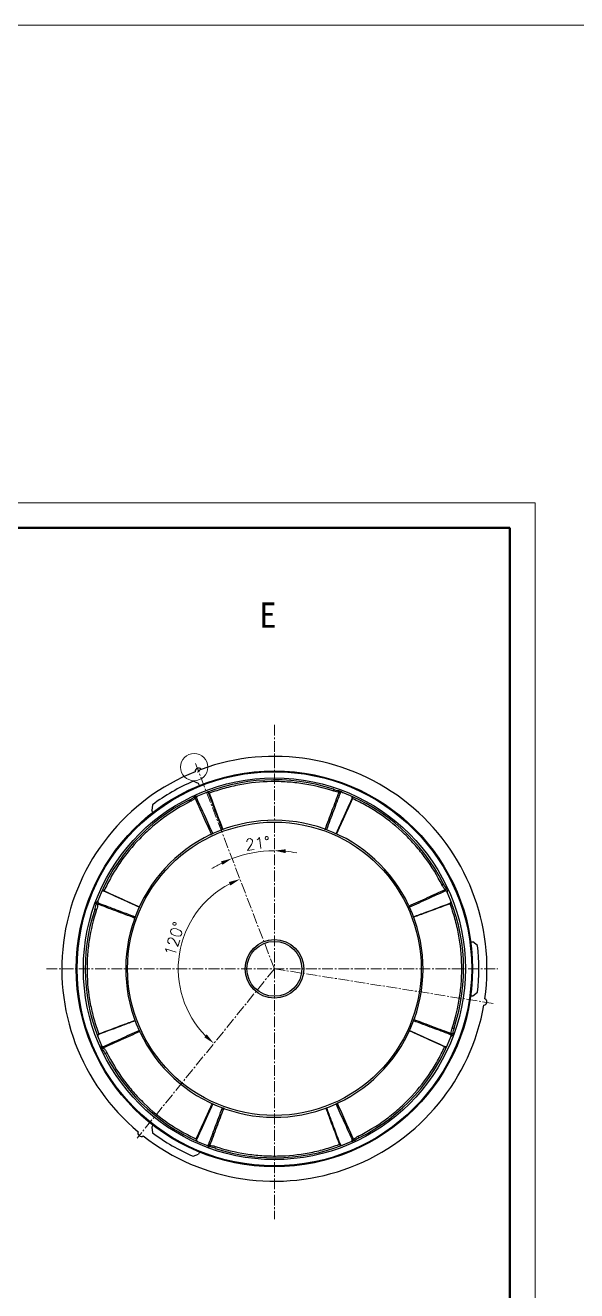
# Model space of a CAD drawing. Header units: millimetres. Extents: x 2517 to 77584, y 486 to 45347.
# Drawn here: x 3409.3 to 3470.5, y 656.3 to 796.9 of the extents above; entities that cross this region are included whole.
import ezdxf

# ---------------------------------------------------------------- set-up
doc = ezdxf.new("R2010")
doc.units = ezdxf.units.MM
doc.linetypes.add('DIVIDE', pattern=[31.75, 12.7, -6.35, 0, -6.35, 0, -6.35])
doc.linetypes.add('点画线', pattern=[18, 12, -2, 2, -2])
for name, color, linetype, lineweight in [('中心线层', 1, '点画线', 18), ('双点划线', 5, 'DIVIDE', 9), ('实线', 7, 'Continuous', 25), ('尺寸标注', 2, 'Continuous', 9), ('引导线', 6, 'Continuous', 9), ('粗实线', 9, 'Continuous', 50)]:
    doc.layers.add(name, color=color, linetype=linetype, lineweight=lineweight)
doc.styles.add('st', font='txt.shx')
doc.styles.get("Standard").update_dxf_attribs({"font": 'simfang.ttf'})
doc.dimstyles.new('st', dxfattribs={"dimscale": 0.5, "dimtxt": 2.5, "dimasz": 2.5, "dimexe": 1.25, "dimexo": 0, "dimtad": 1, "dimtoh": 1, "dimdsep": 46, "dimtxsty": 'st', "dimcen": 0, "dimclrd": 256, "dimclre": 256, "dimclrt": 3, "dimadec": 3, "dimazin": 2, "dimtfac": 1, "dimtmove": 0, "dimatfit": 1, "dimfxl": 1, "dimlwd": -1, "dimlwe": -1, "dimarcsym": 0})

# ---------------------------------------------------------------- blocks, each defined once
blk = doc.blocks.new('*D331')
at = {"layer": 'Defpoints', "color": 0, "ltscale": 0.1, "transparency": 16777216}
for p in [(3436.92, 719.14), (3428.16, 714.85), (3433.75, 704.77), (3436.92, 692.03), (3436.92, 664.22)]:
    blk.add_point(p, dxfattribs=at)
at = {"layer": '尺寸标注', "ltscale": 0.1, "transparency": 16777216}
for start, end in [(90, 111), (79.0815, 84.5407), (116.4593, 121.9185)]:
    blk.add_arc((3436.92, 692.03), 13.12, start, end, dxfattribs=at)
for points in [[(3438.16, 704.89), (3438.18, 705.31), (3436.92, 705.16)], [(3430.99, 703.97), (3431.16, 703.59), (3432.22, 704.29)]]:
    blk.add_solid(points, dxfattribs=at)
at = {"layer": '尺寸标注', "color": 3, "ltscale": 0.1, "transparency": 16777216, "insert": (3435.07, 705.97), "char_height": 1.25, "attachment_point": 5, "rotation": 7.546, "style": 'st'}
blk.add_mtext('21°', dxfattribs=at)
blk = doc.blocks.new('*D332')
at = {"layer": 'Defpoints', "color": 0, "ltscale": 0.1, "transparency": 16777216}
for p in [(3428.16, 714.85), (3436.92, 692.03), (3436.92, 692.03), (3426.44, 690), (3421.68, 673.22)]:
    blk.add_point(p, dxfattribs=at)
at = {"layer": '尺寸标注', "ltscale": 0.1, "transparency": 16777216}
blk.add_arc((3436.92, 692.03), 10.67, 117.7141, 224.2859, dxfattribs=at)
for points in [[(3431.87, 701.67), (3432.04, 701.29), (3433.1, 702)], [(3429.42, 684.74), (3429.14, 684.43), (3430.2, 683.74)]]:
    blk.add_solid(points, dxfattribs=at)
at = {"layer": '尺寸标注', "color": 3, "ltscale": 0.1, "transparency": 16777216, "insert": (3425.8, 695.36), "char_height": 1.25, "attachment_point": 5, "rotation": 73.352, "style": 'st'}
blk.add_mtext('120°', dxfattribs=at)

msp = doc.modelspace()

# ---------------------------------------------------------------- linework, layer by layer
at = {"color": 7, "linetype": 'Continuous', "lineweight": 25}
for p, q in [((3428.5017, 712.6169), (3427.9037, 712.8658)), ((3428.6221, 712.4084), (3428.5017, 712.6169)), ((3444.2053, 711.5157), (3444.2458, 711.581)), ((3423.3891, 710.2594), (3423.3056, 709.6169)), ((3423.426, 709.4084), (3423.3056, 709.6169)), ((3458.7158, 695.0338), (3458.9566, 695.0338)), ((3459.4712, 694.6403), (3458.9566, 695.0338)), ((3458.7158, 689.0338), (3458.9566, 689.0338)), ((3458.9566, 689.0338), (3459.4712, 689.4274)), ((3423.426, 674.6593), (3423.3056, 674.4507)), ((3423.3056, 674.4507), (3423.3891, 673.8083)), ((3427.9037, 671.2018), (3428.5017, 671.4507)), ((3428.6221, 671.6593), (3428.5017, 671.4507))]:
    msp.add_line(p, q, dxfattribs=at)
at = {"color": 7, "linetype": 'Continuous', "lineweight": 25, "flags": 128}
for points in [[(3429.6929, 711.5358), (3429.6778, 711.572), (3429.6602, 711.6058), (3429.6409, 711.6358), (3429.6207, 711.6609), (3429.6002, 711.6801), (3429.5803, 711.6926), (3429.5619, 711.6979), (3429.5455, 711.6959)], [(3443.5024, 711.765), (3443.5132, 711.8026), (3443.5206, 711.8397), (3443.5243, 711.875), (3443.5243, 711.907), (3443.5205, 711.9345), (3443.513, 711.9564), (3443.5022, 711.972), (3443.4884, 711.9806)], [(3427.6228, 710.6394), (3427.6038, 710.6736), (3427.5828, 710.7051), (3427.5605, 710.7327), (3427.5379, 710.7553), (3427.5157, 710.772), (3427.4949, 710.7823), (3427.4763, 710.7856), (3427.4604, 710.782)], [(3455.5269, 701.3324), (3455.5611, 701.3513), (3455.5926, 701.3724), (3455.6201, 701.3946), (3455.6427, 701.4173), (3455.6595, 701.4394), (3455.6697, 701.4602), (3455.6731, 701.4789), (3455.6694, 701.4947)], [(3417.1901, 698.6149), (3417.1525, 698.6257), (3417.1154, 698.6331), (3417.0802, 698.6369), (3417.0482, 698.6368), (3417.0207, 698.633), (3416.9987, 698.6255), (3416.9831, 698.6147), (3416.9745, 698.6009)], [(3456.6525, 685.4528), (3456.6901, 685.442), (3456.7272, 685.4346), (3456.7624, 685.4308), (3456.7944, 685.4309), (3456.8219, 685.4347), (3456.8439, 685.4422), (3456.8595, 685.453), (3456.8681, 685.4668)], [(3418.3157, 682.7353), (3418.2815, 682.7163), (3418.25, 682.6953), (3418.2225, 682.6731), (3418.1999, 682.6504), (3418.1831, 682.6283), (3418.1729, 682.6075), (3418.1695, 682.5888), (3418.1732, 682.573)], [(3446.2198, 673.4283), (3446.2388, 673.3941), (3446.2598, 673.3626), (3446.2821, 673.335), (3446.3047, 673.3124), (3446.3269, 673.2957), (3446.3477, 673.2854), (3446.3664, 673.2821), (3446.3822, 673.2857)], [(3430.3402, 672.3027), (3430.3295, 672.2651), (3430.322, 672.2279), (3430.3183, 672.1927), (3430.3183, 672.1607), (3430.3222, 672.1332), (3430.3296, 672.1112), (3430.3405, 672.0957), (3430.3542, 672.0871)]]:
    msp.add_lwpolyline(points, dxfattribs=at)
at = {"color": 7, "linetype": 'Continuous', "lineweight": 25}
for radius in [22, 21.9, 21.2, 16.3, 3.25, 3.05]:
    msp.add_circle((3436.9213, 692.0338), radius, dxfattribs=at)
for centre, radius, start, end in [((3436.9213, 692.0338), 23.6, 351.877594, 110.122406), ((3428.5068, 713.9543), 0.38, 38.969124, 183.030876), ((3436.9213, 692.0338), 23.6, 111.877594, 230.122406), ((3436.9213, 692.0338), 22.7, 113.406579, 126.593421), ((3436.9213, 692.0338), 21, 71.776882, 113.949176), ((3429.45, 711.4457), 0.2, 20.5, 111.050929), ((3443.6687, 711.6789), 0.4416, 357.935503, 20.031796), ((3444.3926, 711.4457), 0.2, 68.949071, 159.5), ((3444.3926, 711.4457), 0.2, 68.953832, 159.499877), ((3436.9213, 692.0338), 21, 26.776882, 68.949176), ((3436.9213, 692.0338), 21, 116.776882, 158.949176), ((3427.8012, 710.6961), 0.4416, 42.936558, 65.030763), ((3428.4781, 711.0431), 0.2, 113.949071, 204.5), ((3428.478, 711.0431), 0.2, 113.952642, 204.50108), ((3445.0385, 709.7296), 1.3298, 65.024338, 67.571015), ((3444.1732, 707.8312), 3.4171, 65.311396, 66.302282), ((3436.9213, 692.0338), 16.5, 70.424279, 114.508008), ((3436.9213, 692.0338), 16.5, 25.424279, 69.508008), ((3436.9213, 692.0338), 16.5, 115.424279, 159.508008), ((3421.124, 699.2857), 3.4171, 155.311396, 156.302282), ((3419.2256, 700.1511), 1.3298, 155.024338, 157.571015), ((3455.9306, 700.4771), 0.2, 23.949071, 114.5), ((3455.9306, 700.4771), 0.2, 23.952642, 114.50108), ((3455.5835, 701.1539), 0.4416, 312.936558, 335.030763), ((3436.9213, 692.0338), 21, 341.776882, 23.949176), ((3417.2762, 698.7812), 0.4416, 87.935503, 110.031796), ((3417.5095, 699.5052), 0.2, 158.949071, 249.5), ((3417.5094, 699.5051), 0.2, 158.953832, 249.499877), ((3436.9213, 692.0338), 16.5, 340.424279, 24.508008), ((3455.1706, 698.8056), 1.3333, 20.028598, 22.568577), ((3453.1645, 698.0555), 3.476, 20.320157, 21.294252), ((3436.9213, 692.0338), 21, 161.776882, 203.949176), ((3436.9213, 692.0338), 16.5, 160.424279, 204.508008), ((3436.9213, 692.0338), 22.7, 353.406579, 6.593421), ((3436.9213, 692.0338), 23.6, 231.877594, 350.122406), ((3460.1122, 688.3608), 0.38, 278.969124, 63.030876), ((3436.9213, 692.0338), 16.5, 295.424279, 339.508008), ((3420.6781, 686.0122), 3.476, 200.320157, 201.294252), ((3418.672, 685.2621), 1.3333, 200.028598, 202.568577), ((3436.9213, 692.0338), 16.5, 205.424279, 249.508008), ((3456.3331, 684.5625), 0.2, 338.949071, 69.5), ((3456.3332, 684.5625), 0.2, 338.953832, 69.499877), ((3456.5664, 685.2865), 0.4416, 267.935503, 290.031796), ((3417.912, 683.5906), 0.2, 203.949071, 294.5), ((3417.912, 683.5906), 0.2, 203.952642, 294.50108), ((3436.9213, 692.0338), 21, 296.776882, 338.949176), ((3454.617, 683.9166), 1.3298, 335.024338, 337.571015), ((3452.7187, 684.782), 3.4171, 335.311396, 336.302282), ((3418.2591, 682.9138), 0.4416, 132.936558, 155.030763), ((3436.9213, 692.0338), 21, 206.776882, 248.949176), ((3436.9213, 692.0338), 16.5, 250.424279, 294.508008), ((3422.1449, 673.7865), 0.38, 158.969124, 303.030876), ((3436.9213, 692.0338), 22.7, 233.406579, 246.593421), ((3429.6695, 676.2365), 3.4171, 245.311396, 246.302282), ((3428.8041, 674.3381), 1.3298, 245.024338, 247.571015), ((3429.45, 672.622), 0.2, 248.949071, 339.5), ((3429.45, 672.622), 0.2, 248.953832, 339.499877), ((3430.174, 672.3888), 0.4416, 177.935503, 200.031796), ((3436.9213, 692.0338), 21, 251.776882, 293.949176), ((3443.6931, 673.7846), 1.3333, 290.028598, 292.568577), ((3442.943, 675.7906), 3.476, 290.320157, 291.294252), ((3445.3645, 673.0246), 0.2, 293.949071, 24.5), ((3445.3646, 673.0246), 0.2, 293.952642, 24.50108), ((3446.0414, 673.3716), 0.4416, 222.936558, 245.030763)]:
    msp.add_arc(centre, radius, start, end, dxfattribs=at)
for points, knots in [([(3443.5024, 711.765), (3442.3941, 712.1346), (3441.2524, 712.4118), (3439.5002, 712.6812), (3438.913, 712.7459), (3437.7411, 712.8252), (3437.1552, 712.8399), (3435.4003, 712.8101), (3434.234, 712.6918), (3432.5007, 712.3658), (3431.9251, 712.232), (3430.7952, 711.9183), (3430.2392, 711.7383), (3429.6929, 711.5358)], [0, 0, 0, 0, 0.25, 0.25, 0.375, 0.375, 0.5, 0.5, 0.75, 0.75, 0.875, 0.875, 1, 1, 1, 1]), ([(3429.6929, 711.5358), (3429.689, 711.5343), (3429.6852, 711.5329), (3429.6816, 711.5316), (3429.6727, 711.5283), (3429.6646, 711.5253), (3429.6581, 711.5228), (3429.6515, 711.5204), (3429.6463, 711.5185), (3429.6428, 711.5173), (3429.6393, 711.5161), (3429.6374, 711.5155), (3429.6373, 711.5157)], [0, 0, 0, 0, 0.000013719095, 0.000013719095, 0.000013719095, 0.000047699884, 0.000047699884, 0.000047699884, 0.000081682694, 0.000081682694, 0.000081682694, 0.000115670499, 0.000115670499, 0.000115670499, 0.000115670499]), ([(3431.1429, 707.4889), (3430.8803, 708.1913), (3430.6177, 708.8936), (3430.3551, 709.596), (3430.1158, 710.2359), (3429.8766, 710.8758), (3429.6373, 711.5157)], [0, 0, 0, 0, 0.00224959876, 0.00224959876, 0.00224959876, 0.00429922206, 0.00429922206, 0.00429922206, 0.00429922206]), ([(3429.6929, 711.5358), (3429.7857, 711.2863), (3429.8785, 711.0369), (3429.9713, 710.7875), (3430.378, 709.694), (3430.7845, 708.6004), (3431.1907, 707.5067)], [0.0002015831, 0.0002015831, 0.0002015831, 0.0002015831, 0.001, 0.001, 0.001, 0.00450015735, 0.00450015735, 0.00450015735, 0.00450015735]), ([(3442.556, 707.5301), (3442.8215, 708.2356), (3443.0869, 708.9412), (3443.3522, 709.6469), (3443.6049, 710.3189), (3443.8575, 710.9909), (3444.11, 711.663)], [0, 0, 0, 0, 0.0022615971, 0.0022615971, 0.0022615971, 0.00441543812, 0.00441543812, 0.00441543812, 0.00441543812]), ([(3444.2053, 711.5157), (3443.9661, 710.876), (3443.7269, 710.2363), (3443.4877, 709.5966), (3443.2251, 708.894), (3442.9624, 708.1915), (3442.6997, 707.4889)], [0.00020096242, 0.00020096242, 0.00020096242, 0.00020096242, 0.00224989483, 0.00224989483, 0.00224989483, 0.00450003339, 0.00450003339, 0.00450003339, 0.00450003339]), ([(3444.11, 711.663), (3444.0049, 711.6592), (3443.9026, 711.67), (3443.7005, 711.7062), (3443.6005, 711.7323), (3443.5024, 711.765)], [0, 0, 0, 0, 0.5, 0.5, 1, 1, 1, 1]), ([(3444.0835, 711.8302), (3444.1636, 711.8183), (3444.2444, 711.7888), (3444.3472, 711.725), (3444.3792, 711.7013), (3444.4213, 711.6679), (3444.4345, 711.6571), (3444.4557, 711.6395), (3444.4638, 711.6326), (3444.4644, 711.6323)], [0, 0, 0, 0, 0.5, 0.5, 0.75, 0.75, 0.875, 0.875, 1, 1, 1, 1]), ([(3444.2053, 711.5157), (3444.205, 711.516), (3444.2038, 711.5336), (3444.2003, 711.5693), (3444.198, 711.589), (3444.1897, 711.629), (3444.1853, 711.6512), (3444.162, 711.6742), (3444.1501, 711.6772), (3444.1287, 711.6734), (3444.119, 711.6685), (3444.11, 711.663)], [0, 0, 0, 0, 0.25, 0.25, 0.5, 0.5, 0.75, 0.75, 0.875, 0.875, 1, 1, 1, 1]), ([(3427.6228, 710.6394), (3426.5778, 710.117), (3425.5744, 709.5057), (3424.1449, 708.4572), (3423.684, 708.0878), (3422.7992, 707.3151), (3422.3745, 706.9112), (3421.1547, 705.6492), (3420.4136, 704.7409), (3419.4185, 703.2847), (3419.1061, 702.783), (3418.529, 701.7624), (3418.2631, 701.2419), (3418.0201, 700.7125)], [0, 0, 0, 0, 0.25, 0.25, 0.375, 0.375, 0.5, 0.5, 0.75, 0.75, 0.875, 0.875, 1, 1, 1, 1]), ([(3428.1245, 710.9969), (3428.0529, 710.92), (3427.973, 710.8552), (3427.8045, 710.7379), (3427.7153, 710.6857), (3427.6228, 710.6394)], [0, 0, 0, 0, 0.5, 0.5, 1, 1, 1, 1]), ([(3427.9876, 711.0964), (3428.0527, 711.1446), (3428.1306, 711.1809), (3428.2484, 711.2085), (3428.2878, 711.2143), (3428.3412, 711.2206), (3428.3582, 711.2222), (3428.3856, 711.2247), (3428.3962, 711.2256), (3428.3969, 711.2259)], [0, 0, 0, 0, 0.5, 0.5, 0.75, 0.75, 0.875, 0.875, 1, 1, 1, 1]), ([(3428.2961, 710.9602), (3428.2957, 710.9601), (3428.2824, 710.9718), (3428.2546, 710.9945), (3428.2391, 711.0068), (3428.205, 711.0293), (3428.1862, 711.0418), (3428.1534, 711.0416), (3428.1429, 711.0353), (3428.1304, 711.0175), (3428.1271, 711.0072), (3428.1245, 710.9969)], [0, 0, 0, 0, 0.25, 0.25, 0.5, 0.5, 0.75, 0.75, 0.875, 0.875, 1, 1, 1, 1]), ([(3429.9481, 706.9757), (3429.637, 707.6623), (3429.3257, 708.3489), (3429.0144, 709.0355), (3428.7179, 709.6893), (3428.4212, 710.3431), (3428.1245, 710.9969)], [0, 0, 0, 0, 0.0022615971, 0.0022615971, 0.0022615971, 0.00441543812, 0.00441543812, 0.00441543812, 0.00441543812]), ([(3428.2961, 710.9602), (3428.5793, 710.3387), (3428.8625, 709.7172), (3429.1458, 709.0957), (3429.4568, 708.4132), (3429.7678, 707.7307), (3430.0789, 707.0482)], [0.00020096242, 0.00020096242, 0.00020096242, 0.00020096242, 0.00224989483, 0.00224989483, 0.00224989483, 0.00450003339, 0.00450003339, 0.00450003339, 0.00450003339]), ([(3443.7637, 707.0482), (3443.9617, 707.4826), (3444.1597, 707.917), (3444.3576, 708.3513), (3444.7537, 709.2205), (3445.1498, 710.0896), (3445.5459, 710.9588)], [0, 0, 0, 0, 0.0014321258, 0.0014321258, 0.0014321258, 0.00429769988, 0.00429769988, 0.00429769988, 0.00429769988]), ([(3445.6, 710.935), (3445.2025, 710.0665), (3444.8049, 709.1981), (3444.4071, 708.3297), (3444.2081, 707.8954), (3444.0091, 707.4612), (3443.8101, 707.027)], [0, 0, 0, 0, 0.00286555404, 0.00286555404, 0.00286555404, 0.00429857415, 0.00429857415, 0.00429857415, 0.00429857415]), ([(3445.6004, 710.9359), (3445.6137, 710.9651), (3445.6171, 710.9978), (3445.6082, 711.0589), (3445.5963, 711.0877), (3445.5476, 711.1644), (3445.4994, 711.202), (3445.4457, 711.2259)], [0, 0, 0, 0, 0.25, 0.25, 0.5, 0.5, 1, 1, 1, 1]), ([(3445.5465, 710.9602), (3445.5598, 710.9893), (3445.5654, 711.021), (3445.5634, 711.079), (3445.5562, 711.1057), (3445.5232, 711.1753), (3445.4872, 711.2074), (3445.4457, 711.2259)], [0, 0, 0, 0, 0.25, 0.25, 0.5, 0.5, 1, 1, 1, 1]), ([(3455.5269, 701.3324), (3455.0045, 702.3774), (3454.3932, 703.3807), (3453.3446, 704.8102), (3452.9753, 705.2712), (3452.2026, 706.1559), (3451.7987, 706.5806), (3450.5367, 707.8005), (3449.6284, 708.5416), (3448.1721, 709.5367), (3447.6705, 709.849), (3446.6498, 710.4262), (3446.1294, 710.692), (3445.6, 710.935)], [0, 0, 0, 0, 0.25, 0.25, 0.375, 0.375, 0.5, 0.5, 0.75, 0.75, 0.875, 0.875, 1, 1, 1, 1]), ([(3442.6976, 707.4897), (3442.6954, 707.4905), (3442.6913, 707.4912), (3442.6857, 707.4918), (3442.6802, 707.4924), (3442.673, 707.493), (3442.6649, 707.494), (3442.6563, 707.495), (3442.6465, 707.4964), (3442.6362, 707.4985), (3442.6258, 707.5006), (3442.6146, 707.5036), (3442.6038, 707.5074), (3442.5937, 707.5109), (3442.5837, 707.5152), (3442.5746, 707.5198), (3442.568, 707.5231), (3442.5617, 707.5266), (3442.556, 707.5301)], [0, 0, 0, 0, 0.000032132431, 0.000032132431, 0.000032132431, 0.000064134387, 0.000064134387, 0.000064134387, 0.000097969162, 0.000097969162, 0.000097969162, 0.000132370752, 0.000132370752, 0.000132370752, 0.000164310081, 0.000164310081, 0.000164310081, 0.000187222942, 0.000187222942, 0.000187222942, 0.000187222942]), ([(3430.0768, 707.0472), (3430.0747, 707.0463), (3430.0714, 707.0438), (3430.067, 707.0403), (3430.0626, 707.0368), (3430.0571, 707.0322), (3430.0507, 707.0271), (3430.0439, 707.0218), (3430.036, 707.0158), (3430.0272, 707.01), (3430.0183, 707.0042), (3430.0083, 706.9984), (3429.998, 706.9934), (3429.9884, 706.9888), (3429.9783, 706.9848), (3429.9686, 706.9815), (3429.9616, 706.9792), (3429.9546, 706.9773), (3429.9481, 706.9757)], [0, 0, 0, 0, 0.000032132431, 0.000032132431, 0.000032132431, 0.000064134387, 0.000064134387, 0.000064134387, 0.000097969162, 0.000097969162, 0.000097969162, 0.000132370752, 0.000132370752, 0.000132370752, 0.000164310081, 0.000164310081, 0.000164310081, 0.000187222942, 0.000187222942, 0.000187222942, 0.000187222942]), ([(3418.0192, 700.713), (3417.99, 700.7263), (3417.9574, 700.7297), (3417.8963, 700.7207), (3417.8675, 700.7089), (3417.7908, 700.6601), (3417.7531, 700.6119), (3417.7293, 700.5583)], [0, 0, 0, 0, 0.25, 0.25, 0.5, 0.5, 1, 1, 1, 1]), ([(3417.995, 700.6591), (3417.9658, 700.6724), (3417.9341, 700.678), (3417.8762, 700.676), (3417.8495, 700.6688), (3417.7799, 700.6357), (3417.7477, 700.5998), (3417.7293, 700.5583)], [0, 0, 0, 0, 0.25, 0.25, 0.5, 0.5, 1, 1, 1, 1]), ([(3421.9069, 698.8763), (3421.4726, 699.0742), (3421.0382, 699.2722), (3420.6038, 699.4701), (3419.7347, 699.8662), (3418.8655, 700.2623), (3417.9964, 700.6584)], [0, 0, 0, 0, 0.0014321258, 0.0014321258, 0.0014321258, 0.00429769988, 0.00429769988, 0.00429769988, 0.00429769988]), ([(3418.0201, 700.7125), (3418.8886, 700.3151), (3419.7571, 699.9174), (3420.6255, 699.5196), (3421.0597, 699.3207), (3421.4939, 699.1217), (3421.9282, 698.9226)], [0, 0, 0, 0, 0.00286555404, 0.00286555404, 0.00286555404, 0.00429857415, 0.00429857415, 0.00429857415, 0.00429857415]), ([(3451.8631, 699.0071), (3452.5498, 699.3182), (3453.2364, 699.6294), (3453.9229, 699.9408), (3454.5768, 700.2373), (3455.2306, 700.5339), (3455.8844, 700.8306)], [0, 0, 0, 0, 0.0022615971, 0.0022615971, 0.0022615971, 0.00441543812, 0.00441543812, 0.00441543812, 0.00441543812]), ([(3455.8476, 700.6591), (3455.2261, 700.3758), (3454.6047, 700.0926), (3453.9832, 699.8094), (3453.3007, 699.4984), (3452.6182, 699.1873), (3451.9357, 698.8763)], [0.00020096242, 0.00020096242, 0.00020096242, 0.00020096242, 0.00224989483, 0.00224989483, 0.00224989483, 0.00450003339, 0.00450003339, 0.00450003339, 0.00450003339]), ([(3455.8844, 700.8306), (3455.8074, 700.9022), (3455.7426, 700.9822), (3455.6253, 701.1507), (3455.5731, 701.2398), (3455.5269, 701.3324)], [0, 0, 0, 0, 0.5, 0.5, 1, 1, 1, 1]), ([(3455.8476, 700.6591), (3455.8476, 700.6595), (3455.8593, 700.6728), (3455.882, 700.7005), (3455.8943, 700.7161), (3455.9167, 700.7501), (3455.9293, 700.7689), (3455.929, 700.8017), (3455.9228, 700.8123), (3455.905, 700.8247), (3455.8946, 700.8281), (3455.8844, 700.8306)], [0, 0, 0, 0, 0.25, 0.25, 0.5, 0.5, 0.75, 0.75, 0.875, 0.875, 1, 1, 1, 1]), ([(3455.9839, 700.9675), (3456.0321, 700.9025), (3456.0683, 700.8245), (3456.0959, 700.7067), (3456.1018, 700.6673), (3456.108, 700.6139), (3456.1097, 700.5969), (3456.1122, 700.5695), (3456.1131, 700.5589), (3456.1133, 700.5583)], [0, 0, 0, 0, 0.5, 0.5, 0.75, 0.75, 0.875, 0.875, 1, 1, 1, 1]), ([(3417.125, 699.1961), (3417.1369, 699.2761), (3417.1664, 699.3569), (3417.2302, 699.4597), (3417.2539, 699.4917), (3417.2872, 699.5339), (3417.2981, 699.547), (3417.3157, 699.5682), (3417.3226, 699.5763), (3417.3228, 699.577)], [0, 0, 0, 0, 0.5, 0.5, 0.75, 0.75, 0.875, 0.875, 1, 1, 1, 1]), ([(3417.2922, 699.2225), (3417.2959, 699.1175), (3417.2852, 699.0151), (3417.249, 698.813), (3417.2228, 698.7131), (3417.1901, 698.6149)], [0, 0, 0, 0, 0.5, 0.5, 1, 1, 1, 1]), ([(3417.4394, 699.3178), (3417.4392, 699.3175), (3417.4215, 699.3164), (3417.3858, 699.3128), (3417.3661, 699.3105), (3417.3262, 699.3023), (3417.304, 699.2979), (3417.281, 699.2745), (3417.2779, 699.2626), (3417.2817, 699.2412), (3417.2867, 699.2316), (3417.2922, 699.2225)], [0, 0, 0, 0, 0.25, 0.25, 0.5, 0.5, 0.75, 0.75, 0.875, 0.875, 1, 1, 1, 1]), ([(3421.425, 697.6685), (3420.7195, 697.934), (3420.0139, 698.1995), (3419.3083, 698.4648), (3418.6363, 698.7174), (3417.9642, 698.97), (3417.2922, 699.2225)], [0, 0, 0, 0, 0.0022615971, 0.0022615971, 0.0022615971, 0.00441543812, 0.00441543812, 0.00441543812, 0.00441543812]), ([(3417.4394, 699.3178), (3418.0791, 699.0786), (3418.7189, 698.8395), (3419.3586, 698.6003), (3420.0611, 698.3376), (3420.7637, 698.0749), (3421.4662, 697.8123)], [0.00020096242, 0.00020096242, 0.00020096242, 0.00020096242, 0.00224989483, 0.00224989483, 0.00224989483, 0.00450003339, 0.00450003339, 0.00450003339, 0.00450003339]), ([(3451.9347, 698.8784), (3451.9338, 698.8805), (3451.9313, 698.8838), (3451.9278, 698.8882), (3451.9243, 698.8925), (3451.9197, 698.8981), (3451.9146, 698.9045), (3451.9093, 698.9112), (3451.9033, 698.9192), (3451.8975, 698.9279), (3451.8916, 698.9368), (3451.8858, 698.9468), (3451.8809, 698.9572), (3451.8762, 698.9667), (3451.8722, 698.9769), (3451.869, 698.9866), (3451.8667, 698.9936), (3451.8647, 699.0005), (3451.8631, 699.0071)], [0, 0, 0, 0, 0.000032132431, 0.000032132431, 0.000032132431, 0.000064134387, 0.000064134387, 0.000064134387, 0.000097969162, 0.000097969162, 0.000097969162, 0.000132370752, 0.000132370752, 0.000132370752, 0.000164310081, 0.000164310081, 0.000164310081, 0.000187222942, 0.000187222942, 0.000187222942, 0.000187222942]), ([(3452.3764, 697.8123), (3452.8235, 697.9794), (3453.2706, 698.1466), (3453.7178, 698.3138), (3454.6124, 698.6483), (3455.5071, 698.9828), (3456.4018, 699.3173)], [0, 0, 0, 0, 0.0014321258, 0.0014321258, 0.0014321258, 0.00429769988, 0.00429769988, 0.00429769988, 0.00429769988]), ([(3456.4232, 699.2622), (3455.528, 698.9292), (3454.6328, 698.5962), (3453.7374, 698.2635), (3453.2897, 698.0971), (3452.842, 697.9308), (3452.3942, 697.7645)], [0, 0, 0, 0, 0.00286555404, 0.00286555404, 0.00286555404, 0.00429857415, 0.00429857415, 0.00429857415, 0.00429857415]), ([(3456.4032, 699.3178), (3456.4332, 699.329), (3456.4596, 699.3475), (3456.4991, 699.3899), (3456.5129, 699.4138), (3456.5388, 699.4864), (3456.5361, 699.5346), (3456.5198, 699.577)], [0, 0, 0, 0, 0.25, 0.25, 0.5, 0.5, 1, 1, 1, 1]), ([(3456.6525, 685.4528), (3457.022, 686.5611), (3457.2992, 687.7028), (3457.5686, 689.4551), (3457.6334, 690.0422), (3457.7126, 691.2142), (3457.7273, 691.8001), (3457.6975, 693.555), (3457.5793, 694.7213), (3457.2532, 696.4547), (3457.1194, 697.0303), (3456.8058, 698.1601), (3456.6257, 698.7161), (3456.4232, 699.2622)], [0, 0, 0, 0, 0.25, 0.25, 0.375, 0.375, 0.5, 0.5, 0.75, 0.75, 0.875, 0.875, 1, 1, 1, 1]), ([(3456.4242, 699.2626), (3456.4542, 699.2738), (3456.4797, 699.2945), (3456.5166, 699.344), (3456.5286, 699.3728), (3456.5483, 699.4615), (3456.5409, 699.5222), (3456.5198, 699.577)], [0, 0, 0, 0, 0.25, 0.25, 0.5, 0.5, 1, 1, 1, 1]), ([(3417.1901, 698.6149), (3416.8206, 697.5066), (3416.5434, 696.3649), (3416.274, 694.6126), (3416.2093, 694.0255), (3416.13, 692.8535), (3416.1153, 692.2676), (3416.1451, 690.5127), (3416.2633, 689.3464), (3416.5894, 687.613), (3416.7232, 687.0374), (3417.0369, 685.9076), (3417.2169, 685.3516), (3417.4194, 684.8055)], [0, 0, 0, 0, 0.25, 0.25, 0.375, 0.375, 0.5, 0.5, 0.75, 0.75, 0.875, 0.875, 1, 1, 1, 1]), ([(3421.4654, 697.8101), (3421.4646, 697.808), (3421.464, 697.8039), (3421.4634, 697.7983), (3421.4628, 697.7927), (3421.4621, 697.7856), (3421.4612, 697.7774), (3421.4602, 697.7689), (3421.4588, 697.759), (3421.4567, 697.7487), (3421.4545, 697.7383), (3421.4516, 697.7271), (3421.4478, 697.7163), (3421.4443, 697.7063), (3421.44, 697.6963), (3421.4354, 697.6871), (3421.432, 697.6805), (3421.4285, 697.6743), (3421.425, 697.6685)], [0, 0, 0, 0, 0.000032132431, 0.000032132431, 0.000032132431, 0.000064134387, 0.000064134387, 0.000064134387, 0.000097969162, 0.000097969162, 0.000097969162, 0.000132370752, 0.000132370752, 0.000132370752, 0.000164310081, 0.000164310081, 0.000164310081, 0.000187222942, 0.000187222942, 0.000187222942, 0.000187222942]), ([(3417.4194, 684.8055), (3418.3146, 685.1385), (3419.2098, 685.4714), (3420.1052, 685.8042), (3420.5529, 685.9706), (3421.0007, 686.1369), (3421.4484, 686.3032)], [0, 0, 0, 0, 0.00286555404, 0.00286555404, 0.00286555404, 0.00429857415, 0.00429857415, 0.00429857415, 0.00429857415]), ([(3421.4662, 686.2554), (3421.0191, 686.0882), (3420.572, 685.9211), (3420.1248, 685.7539), (3419.2302, 685.4194), (3418.3355, 685.0849), (3417.4409, 684.7504)], [0, 0, 0, 0, 0.0014321258, 0.0014321258, 0.0014321258, 0.00429769988, 0.00429769988, 0.00429769988, 0.00429769988]), ([(3456.4032, 684.7499), (3455.7635, 684.989), (3455.1237, 685.2282), (3454.484, 685.4674), (3453.7815, 685.7301), (3453.0789, 685.9928), (3452.3764, 686.2554)], [0.00020096242, 0.00020096242, 0.00020096242, 0.00020096242, 0.00224989483, 0.00224989483, 0.00224989483, 0.00450003339, 0.00450003339, 0.00450003339, 0.00450003339]), ([(3452.3772, 686.2576), (3452.378, 686.2597), (3452.3786, 686.2638), (3452.3792, 686.2694), (3452.3798, 686.275), (3452.3805, 686.2821), (3452.3814, 686.2902), (3452.3824, 686.2988), (3452.3838, 686.3087), (3452.3859, 686.3189), (3452.3881, 686.3294), (3452.3911, 686.3406), (3452.3948, 686.3514), (3452.3983, 686.3614), (3452.4026, 686.3714), (3452.4072, 686.3805), (3452.4106, 686.3871), (3452.4141, 686.3934), (3452.4176, 686.3992)], [0, 0, 0, 0, 0.000032132431, 0.000032132431, 0.000032132431, 0.000064134387, 0.000064134387, 0.000064134387, 0.000097969162, 0.000097969162, 0.000097969162, 0.000132370752, 0.000132370752, 0.000132370752, 0.000164310081, 0.000164310081, 0.000164310081, 0.000187222942, 0.000187222942, 0.000187222942, 0.000187222942]), ([(3452.4176, 686.3992), (3453.1231, 686.1336), (3453.8287, 685.8682), (3454.5343, 685.6029), (3455.2063, 685.3502), (3455.8784, 685.0977), (3456.5505, 684.8452)], [0, 0, 0, 0, 0.0022615971, 0.0022615971, 0.0022615971, 0.00441543812, 0.00441543812, 0.00441543812, 0.00441543812]), ([(3417.4184, 684.8051), (3417.3884, 684.7939), (3417.3629, 684.7732), (3417.326, 684.7237), (3417.3141, 684.6949), (3417.2943, 684.6062), (3417.3017, 684.5455), (3417.3228, 684.4907)], [0, 0, 0, 0, 0.25, 0.25, 0.5, 0.5, 1, 1, 1, 1]), ([(3417.4394, 684.7499), (3417.4094, 684.7386), (3417.383, 684.7202), (3417.3435, 684.6778), (3417.3297, 684.6538), (3417.3038, 684.5813), (3417.3065, 684.5331), (3417.3228, 684.4907)], [0, 0, 0, 0, 0.25, 0.25, 0.5, 0.5, 1, 1, 1, 1]), ([(3421.9795, 685.0606), (3421.2928, 684.7495), (3420.6062, 684.4383), (3419.9197, 684.1269), (3419.2658, 683.8304), (3418.612, 683.5338), (3417.9583, 683.2371)], [0, 0, 0, 0, 0.0022615971, 0.0022615971, 0.0022615971, 0.00441543812, 0.00441543812, 0.00441543812, 0.00441543812]), ([(3417.995, 683.4086), (3418.6165, 683.6918), (3419.2379, 683.9751), (3419.8594, 684.2583), (3420.5419, 684.5693), (3421.2244, 684.8804), (3421.9069, 685.1914)], [0.00020096242, 0.00020096242, 0.00020096242, 0.00020096242, 0.00224989483, 0.00224989483, 0.00224989483, 0.00450003339, 0.00450003339, 0.00450003339, 0.00450003339]), ([(3421.9079, 685.1893), (3421.9089, 685.1872), (3421.9113, 685.1839), (3421.9148, 685.1795), (3421.9183, 685.1752), (3421.9229, 685.1696), (3421.928, 685.1632), (3421.9334, 685.1565), (3421.9393, 685.1485), (3421.9451, 685.1397), (3421.951, 685.1308), (3421.9568, 685.1208), (3421.9617, 685.1105), (3421.9664, 685.1009), (3421.9704, 685.0908), (3421.9736, 685.0811), (3421.9759, 685.0741), (3421.9779, 685.0672), (3421.9795, 685.0606)], [0, 0, 0, 0, 0.000032132431, 0.000032132431, 0.000032132431, 0.000064134387, 0.000064134387, 0.000064134387, 0.000097969162, 0.000097969162, 0.000097969162, 0.000132370752, 0.000132370752, 0.000132370752, 0.000164310081, 0.000164310081, 0.000164310081, 0.000187222942, 0.000187222942, 0.000187222942, 0.000187222942]), ([(3455.8225, 683.3551), (3454.954, 683.7526), (3454.0855, 684.1503), (3453.2172, 684.5481), (3452.7829, 684.747), (3452.3487, 684.946), (3451.9145, 685.1451)], [0, 0, 0, 0, 0.00286555404, 0.00286555404, 0.00286555404, 0.00429857415, 0.00429857415, 0.00429857415, 0.00429857415]), ([(3451.9357, 685.1914), (3452.37, 684.9934), (3452.8044, 684.7955), (3453.2388, 684.5975), (3454.1079, 684.2014), (3454.9771, 683.8053), (3455.8462, 683.4093)], [0, 0, 0, 0, 0.0014321258, 0.0014321258, 0.0014321258, 0.00429769988, 0.00429769988, 0.00429769988, 0.00429769988]), ([(3456.4032, 684.7499), (3456.4035, 684.7502), (3456.4211, 684.7513), (3456.4568, 684.7549), (3456.4765, 684.7572), (3456.5164, 684.7654), (3456.5386, 684.7698), (3456.5616, 684.7932), (3456.5647, 684.8051), (3456.5609, 684.8264), (3456.5559, 684.8361), (3456.5505, 684.8452)], [0, 0, 0, 0, 0.25, 0.25, 0.5, 0.5, 0.75, 0.75, 0.875, 0.875, 1, 1, 1, 1]), ([(3456.7176, 684.8716), (3456.7057, 684.7916), (3456.6762, 684.7108), (3456.6125, 684.608), (3456.5887, 684.576), (3456.5554, 684.5338), (3456.5445, 684.5206), (3456.5269, 684.4995), (3456.5201, 684.4914), (3456.5198, 684.4907)], [0, 0, 0, 0, 0.5, 0.5, 0.75, 0.75, 0.875, 0.875, 1, 1, 1, 1]), ([(3456.5505, 684.8452), (3456.5467, 684.9502), (3456.5574, 685.0526), (3456.5936, 685.2547), (3456.6198, 685.3546), (3456.6525, 685.4528)], [0, 0, 0, 0, 0.5, 0.5, 1, 1, 1, 1]), ([(3417.8587, 683.1002), (3417.8105, 683.1652), (3417.7743, 683.2432), (3417.7467, 683.361), (3417.7408, 683.4004), (3417.7346, 683.4538), (3417.733, 683.4708), (3417.7304, 683.4982), (3417.7296, 683.5088), (3417.7293, 683.5094)], [0, 0, 0, 0, 0.5, 0.5, 0.75, 0.75, 0.875, 0.875, 1, 1, 1, 1]), ([(3417.995, 683.4086), (3417.995, 683.4082), (3417.9834, 683.3949), (3417.9606, 683.3672), (3417.9483, 683.3516), (3417.9259, 683.3175), (3417.9133, 683.2987), (3417.9136, 683.266), (3417.9198, 683.2554), (3417.9376, 683.243), (3417.948, 683.2396), (3417.9583, 683.2371)], [0, 0, 0, 0, 0.25, 0.25, 0.5, 0.5, 0.75, 0.75, 0.875, 0.875, 1, 1, 1, 1]), ([(3446.2198, 673.4283), (3447.2648, 673.9506), (3448.2682, 674.562), (3449.6977, 675.6105), (3450.1586, 675.9799), (3451.0434, 676.7526), (3451.4681, 677.1565), (3452.6879, 678.4185), (3453.429, 679.3268), (3454.4241, 680.783), (3454.7365, 681.2847), (3455.3136, 682.3053), (3455.5795, 682.8258), (3455.8225, 683.3551)], [0, 0, 0, 0, 0.25, 0.25, 0.375, 0.375, 0.5, 0.5, 0.75, 0.75, 0.875, 0.875, 1, 1, 1, 1]), ([(3455.8234, 683.3547), (3455.8526, 683.3414), (3455.8852, 683.338), (3455.9463, 683.3469), (3455.9751, 683.3588), (3456.0518, 683.4076), (3456.0895, 683.4558), (3456.1133, 683.5094)], [0, 0, 0, 0, 0.25, 0.25, 0.5, 0.5, 1, 1, 1, 1]), ([(3455.8476, 683.4086), (3455.8768, 683.3953), (3455.9085, 683.3897), (3455.9664, 683.3917), (3455.9931, 683.3989), (3456.0627, 683.432), (3456.0949, 683.4679), (3456.1133, 683.5094)], [0, 0, 0, 0, 0.25, 0.25, 0.5, 0.5, 1, 1, 1, 1]), ([(3417.9583, 683.2371), (3418.0352, 683.1655), (3418.1, 683.0855), (3418.2173, 682.917), (3418.2695, 682.8279), (3418.3157, 682.7353)], [0, 0, 0, 0, 0.5, 0.5, 1, 1, 1, 1]), ([(3418.3157, 682.7353), (3418.8381, 681.6903), (3419.4494, 680.687), (3420.498, 679.2574), (3420.8674, 678.7965), (3421.64, 677.9117), (3422.0439, 677.487), (3423.3059, 676.2672), (3424.2142, 675.5261), (3425.6705, 674.531), (3426.1721, 674.2186), (3427.1928, 673.6415), (3427.7132, 673.3757), (3428.2426, 673.1327)], [0, 0, 0, 0, 0.25, 0.25, 0.375, 0.375, 0.5, 0.5, 0.75, 0.75, 0.875, 0.875, 1, 1, 1, 1]), ([(3428.2426, 673.1327), (3428.6401, 674.0012), (3429.0377, 674.8696), (3429.4355, 675.738), (3429.6345, 676.1722), (3429.8335, 676.6065), (3430.0325, 677.0407)], [0, 0, 0, 0, 0.00286555404, 0.00286555404, 0.00286555404, 0.00429857415, 0.00429857415, 0.00429857415, 0.00429857415]), ([(3430.0789, 677.0195), (3429.8809, 676.5851), (3429.683, 676.1507), (3429.485, 675.7164), (3429.0889, 674.8472), (3428.6928, 673.9781), (3428.2967, 673.1089)], [0, 0, 0, 0, 0.0014321258, 0.0014321258, 0.0014321258, 0.00429769988, 0.00429769988, 0.00429769988, 0.00429769988]), ([(3429.6373, 672.552), (3429.8765, 673.1917), (3430.1157, 673.8314), (3430.3549, 674.4711), (3430.6175, 675.1737), (3430.8802, 675.8762), (3431.1429, 676.5788)], [0.00020096242, 0.00020096242, 0.00020096242, 0.00020096242, 0.00224989483, 0.00224989483, 0.00224989483, 0.00450003339, 0.00450003339, 0.00450003339, 0.00450003339]), ([(3431.2867, 676.5376), (3431.0211, 675.832), (3430.7557, 675.1265), (3430.4904, 674.4208), (3430.2377, 673.7488), (3429.9851, 673.0768), (3429.7327, 672.4047)], [0, 0, 0, 0, 0.0022615971, 0.0022615971, 0.0022615971, 0.00441543812, 0.00441543812, 0.00441543812, 0.00441543812]), ([(3431.145, 676.5779), (3431.1472, 676.5771), (3431.1513, 676.5765), (3431.1569, 676.5759), (3431.1624, 676.5753), (3431.1696, 676.5747), (3431.1777, 676.5737), (3431.1863, 676.5727), (3431.1961, 676.5713), (3431.2064, 676.5692), (3431.2168, 676.5671), (3431.228, 676.5641), (3431.2388, 676.5603), (3431.2489, 676.5568), (3431.2589, 676.5525), (3431.268, 676.5479), (3431.2746, 676.5446), (3431.2809, 676.541), (3431.2867, 676.5376)], [0, 0, 0, 0, 0.000032132431, 0.000032132431, 0.000032132431, 0.000064134387, 0.000064134387, 0.000064134387, 0.000097969162, 0.000097969162, 0.000097969162, 0.000132370752, 0.000132370752, 0.000132370752, 0.000164310081, 0.000164310081, 0.000164310081, 0.000187222942, 0.000187222942, 0.000187222942, 0.000187222942]), ([(3444.1497, 672.5319), (3443.8166, 673.4271), (3443.4837, 674.3224), (3443.151, 675.2177), (3442.9846, 675.6654), (3442.8182, 676.1132), (3442.652, 676.561)], [0, 0, 0, 0, 0.00286555404, 0.00286555404, 0.00286555404, 0.00429857415, 0.00429857415, 0.00429857415, 0.00429857415]), ([(3442.6997, 676.5788), (3442.8669, 676.1316), (3443.0341, 675.6845), (3443.2012, 675.2374), (3443.5357, 674.3427), (3443.8702, 673.4481), (3444.2047, 672.5534)], [0, 0, 0, 0, 0.0014321258, 0.0014321258, 0.0014321258, 0.00429769988, 0.00429769988, 0.00429769988, 0.00429769988]), ([(3445.5465, 673.1075), (3445.2633, 673.729), (3444.9801, 674.3505), (3444.6969, 674.972), (3444.3858, 675.6545), (3444.0748, 676.337), (3443.7637, 677.0195)], [0.00020096242, 0.00020096242, 0.00020096242, 0.00020096242, 0.00224989483, 0.00224989483, 0.00224989483, 0.00450003339, 0.00450003339, 0.00450003339, 0.00450003339]), ([(3443.7658, 677.0204), (3443.7679, 677.0214), (3443.7713, 677.0239), (3443.7756, 677.0274), (3443.78, 677.0309), (3443.7855, 677.0355), (3443.7919, 677.0405), (3443.7987, 677.0459), (3443.8067, 677.0519), (3443.8154, 677.0577), (3443.8243, 677.0635), (3443.8343, 677.0693), (3443.8446, 677.0743), (3443.8542, 677.0789), (3443.8643, 677.0829), (3443.874, 677.0861), (3443.8811, 677.0885), (3443.888, 677.0904), (3443.8945, 677.092)], [0, 0, 0, 0, 0.000032132431, 0.000032132431, 0.000032132431, 0.000064134387, 0.000064134387, 0.000064134387, 0.000097969162, 0.000097969162, 0.000097969162, 0.000132370752, 0.000132370752, 0.000132370752, 0.000164310081, 0.000164310081, 0.000164310081, 0.000187222942, 0.000187222942, 0.000187222942, 0.000187222942]), ([(3443.8945, 677.092), (3444.2056, 676.4054), (3444.5169, 675.7188), (3444.8282, 675.0322), (3445.1248, 674.3784), (3445.4214, 673.7246), (3445.7181, 673.0708)], [0, 0, 0, 0, 0.0022615971, 0.0022615971, 0.0022615971, 0.00441543812, 0.00441543812, 0.00441543812, 0.00441543812]), ([(3445.7181, 673.0708), (3445.7897, 673.1477), (3445.8696, 673.2125), (3446.0382, 673.3298), (3446.1273, 673.382), (3446.2198, 673.4283)], [0, 0, 0, 0, 0.5, 0.5, 1, 1, 1, 1]), ([(3428.2422, 673.1317), (3428.2289, 673.1026), (3428.2255, 673.0699), (3428.2344, 673.0088), (3428.2463, 672.98), (3428.295, 672.9033), (3428.3432, 672.8656), (3428.3969, 672.8418)], [0, 0, 0, 0, 0.25, 0.25, 0.5, 0.5, 1, 1, 1, 1]), ([(3428.2961, 673.1075), (3428.2828, 673.0783), (3428.2772, 673.0467), (3428.2792, 672.9887), (3428.2864, 672.962), (3428.3194, 672.8924), (3428.3554, 672.8602), (3428.3969, 672.8418)], [0, 0, 0, 0, 0.25, 0.25, 0.5, 0.5, 1, 1, 1, 1]), ([(3429.7591, 672.2375), (3429.679, 672.2494), (3429.5982, 672.2789), (3429.4955, 672.3427), (3429.4634, 672.3664), (3429.4213, 672.3998), (3429.4081, 672.4106), (3429.387, 672.4282), (3429.3788, 672.4351), (3429.3782, 672.4353)], [0, 0, 0, 0, 0.5, 0.5, 0.75, 0.75, 0.875, 0.875, 1, 1, 1, 1]), ([(3429.6373, 672.5519), (3429.6376, 672.5517), (3429.6388, 672.5341), (3429.6423, 672.4984), (3429.6446, 672.4786), (3429.6529, 672.4387), (3429.6573, 672.4165), (3429.6806, 672.3935), (3429.6925, 672.3904), (3429.7139, 672.3943), (3429.7236, 672.3992), (3429.7327, 672.4047)], [0, 0, 0, 0, 0.25, 0.25, 0.5, 0.5, 0.75, 0.75, 0.875, 0.875, 1, 1, 1, 1]), ([(3429.7327, 672.4047), (3429.8377, 672.4084), (3429.94, 672.3977), (3430.1422, 672.3615), (3430.2421, 672.3354), (3430.3402, 672.3027)], [0, 0, 0, 0, 0.5, 0.5, 1, 1, 1, 1]), ([(3430.3402, 672.3027), (3431.4485, 671.9331), (3432.5903, 671.6559), (3434.3425, 671.3865), (3434.9296, 671.3218), (3436.1016, 671.2425), (3436.6876, 671.2278), (3438.4425, 671.2576), (3439.6088, 671.3759), (3441.3421, 671.7019), (3441.9177, 671.8358), (3443.0475, 672.1494), (3443.6035, 672.3294), (3444.1497, 672.5319)], [0, 0, 0, 0, 0.25, 0.25, 0.375, 0.375, 0.5, 0.5, 0.75, 0.75, 0.875, 0.875, 1, 1, 1, 1]), ([(3444.15, 672.531), (3444.1613, 672.5009), (3444.182, 672.4754), (3444.2315, 672.4386), (3444.2602, 672.4266), (3444.3489, 672.4068), (3444.4096, 672.4143), (3444.4645, 672.4354)], [0, 0, 0, 0, 0.25, 0.25, 0.5, 0.5, 1, 1, 1, 1]), ([(3444.2053, 672.552), (3444.2165, 672.5219), (3444.235, 672.4956), (3444.2774, 672.456), (3444.3013, 672.4422), (3444.3739, 672.4164), (3444.422, 672.419), (3444.4645, 672.4354)], [0, 0, 0, 0, 0.25, 0.25, 0.5, 0.5, 1, 1, 1, 1]), ([(3445.855, 672.9713), (3445.7899, 672.9231), (3445.712, 672.8868), (3445.5942, 672.8592), (3445.5548, 672.8534), (3445.5014, 672.8471), (3445.4844, 672.8455), (3445.457, 672.843), (3445.4464, 672.8421), (3445.4458, 672.8418)], [0, 0, 0, 0, 0.5, 0.5, 0.75, 0.75, 0.875, 0.875, 1, 1, 1, 1]), ([(3445.5465, 673.1075), (3445.5469, 673.1075), (3445.5602, 673.0959), (3445.588, 673.0731), (3445.6035, 673.0608), (3445.6376, 673.0384), (3445.6564, 673.0259), (3445.6892, 673.0261), (3445.6998, 673.0323), (3445.7122, 673.0502), (3445.7155, 673.0605), (3445.7181, 673.0708)], [0, 0, 0, 0, 0.25, 0.25, 0.5, 0.5, 0.75, 0.75, 0.875, 0.875, 1, 1, 1, 1])]:
    msp.add_open_spline(points, degree=3, knots=knots, dxfattribs=at)
for points in [[(3443.4884, 711.9806), (3443.6831, 711.9165), (3443.8807, 711.8604), (3444.0835, 711.8302)], [(3444.4644, 711.6323), (3444.4644, 711.6323), (3444.4645, 711.6323), (3444.4645, 711.6323)], [(3427.4604, 710.782), (3427.6434, 710.8743), (3427.8228, 710.9743), (3427.9876, 711.0964)], [(3428.3969, 711.2259), (3428.3969, 711.2259), (3428.3969, 711.2259), (3428.3969, 711.2259)], [(3445.5459, 710.9588), (3445.5461, 710.9592), (3445.5463, 710.9597), (3445.5465, 710.9602)], [(3445.6004, 710.9359), (3445.6003, 710.9356), (3445.6002, 710.9353), (3445.6, 710.935)], [(3442.4497, 707.5801), (3442.4868, 707.5669), (3442.5223, 707.5504), (3442.556, 707.5301)], [(3442.6997, 707.4889), (3442.6997, 707.4889), (3442.699, 707.4892), (3442.6976, 707.4897)], [(3429.8376, 706.9359), (3429.8732, 706.9528), (3429.91, 706.9662), (3429.9481, 706.9757)], [(3430.0789, 707.0482), (3430.0789, 707.0482), (3430.0782, 707.0479), (3430.0768, 707.0472)], [(3417.9964, 700.6584), (3417.9959, 700.6586), (3417.9954, 700.6589), (3417.995, 700.6591)], [(3418.0192, 700.713), (3418.0195, 700.7128), (3418.0198, 700.7127), (3418.0201, 700.7125)], [(3455.6694, 701.4947), (3455.7618, 701.3117), (3455.8618, 701.1323), (3455.9839, 700.9675)], [(3456.1133, 700.5583), (3456.1133, 700.5583), (3456.1133, 700.5583), (3456.1133, 700.5583)], [(3416.9745, 698.6009), (3417.0386, 698.7956), (3417.0948, 698.9932), (3417.125, 699.1961)], [(3417.3228, 699.577), (3417.3228, 699.577), (3417.3228, 699.577), (3417.3228, 699.577)], [(3451.8233, 699.1176), (3451.8403, 699.082), (3451.8537, 699.0452), (3451.8631, 699.0071)], [(3451.9357, 698.8763), (3451.9357, 698.8763), (3451.9353, 698.877), (3451.9347, 698.8784)], [(3456.4018, 699.3173), (3456.4022, 699.3175), (3456.4027, 699.3176), (3456.4032, 699.3178)], [(3456.4242, 699.2626), (3456.4239, 699.2625), (3456.4235, 699.2623), (3456.4232, 699.2622)], [(3421.375, 697.5622), (3421.3882, 697.5994), (3421.4048, 697.6349), (3421.425, 697.6685)], [(3421.4662, 697.8123), (3421.4662, 697.8123), (3421.4659, 697.8115), (3421.4654, 697.8101)], [(3452.3764, 686.2554), (3452.3764, 686.2554), (3452.3767, 686.2561), (3452.3772, 686.2576)], [(3452.4676, 686.5055), (3452.4544, 686.4683), (3452.4378, 686.4328), (3452.4176, 686.3992)], [(3417.4184, 684.8051), (3417.4188, 684.8052), (3417.4191, 684.8053), (3417.4194, 684.8055)], [(3417.4409, 684.7504), (3417.4404, 684.7502), (3417.4399, 684.75), (3417.4394, 684.7499)], [(3421.9069, 685.1914), (3421.9069, 685.1914), (3421.9073, 685.1907), (3421.9079, 685.1893)], [(3422.0193, 684.9501), (3422.0023, 684.9857), (3421.9889, 685.0225), (3421.9795, 685.0606)], [(3456.8681, 685.4668), (3456.804, 685.2721), (3456.7478, 685.0745), (3456.7176, 684.8716)], [(3417.7293, 683.5094), (3417.7293, 683.5094), (3417.7293, 683.5094), (3417.7293, 683.5094)], [(3455.8234, 683.3547), (3455.8231, 683.3549), (3455.8228, 683.355), (3455.8225, 683.3551)], [(3455.8462, 683.4093), (3455.8467, 683.409), (3455.8472, 683.4088), (3455.8476, 683.4086)], [(3456.5198, 684.4907), (3456.5198, 684.4907), (3456.5198, 684.4907), (3456.5198, 684.4907)], [(3418.1732, 682.573), (3418.0809, 682.756), (3417.9808, 682.9354), (3417.8587, 683.1002)], [(3431.1429, 676.5788), (3431.1429, 676.5788), (3431.1436, 676.5785), (3431.145, 676.5779)], [(3431.3929, 676.4876), (3431.3558, 676.5008), (3431.3203, 676.5173), (3431.2867, 676.5376)], [(3443.7637, 677.0195), (3443.7637, 677.0195), (3443.7645, 677.0198), (3443.7658, 677.0204)], [(3444.0051, 677.1318), (3443.9694, 677.1149), (3443.9326, 677.1015), (3443.8945, 677.092)], [(3428.2422, 673.1317), (3428.2423, 673.132), (3428.2425, 673.1324), (3428.2426, 673.1327)], [(3428.2967, 673.1089), (3428.2965, 673.1084), (3428.2963, 673.108), (3428.2961, 673.1075)], [(3429.3782, 672.4353), (3429.3782, 672.4353), (3429.3782, 672.4354), (3429.3782, 672.4354)], [(3430.3542, 672.0871), (3430.1596, 672.1512), (3429.962, 672.2073), (3429.7591, 672.2375)], [(3444.15, 672.531), (3444.1499, 672.5313), (3444.1498, 672.5316), (3444.1497, 672.5319)], [(3444.2047, 672.5534), (3444.2049, 672.5529), (3444.2051, 672.5524), (3444.2053, 672.552)], [(3445.4458, 672.8418), (3445.4457, 672.8418), (3445.4457, 672.8418), (3445.4457, 672.8418)], [(3446.3822, 673.2857), (3446.1992, 673.1934), (3446.0198, 673.0934), (3445.855, 672.9713)]]:
    msp.add_open_spline(points, degree=3, dxfattribs=at)
at = {"layer": '中心线层', "ltscale": 0.1}
for p, q in [((3436.9213, 719.1386), (3436.9213, 664.2184)), ((3436.9213, 692.0338), (3428.1649, 714.845)), ((3428.6537, 714.0107), (3428.344, 713.8918)), ((3411.6224, 692.0338), (3461.7086, 692.0338)), ((3436.9213, 692.0338), (3421.6843, 673.2177)), ((3436.9213, 692.0338), (3461.3485, 688.165))]:
    msp.add_line(p, q, dxfattribs=at)
at = {"layer": '双点划线'}
msp.add_arc((3436.9213, 692.0338), 23.6, 110.122406, 111, dxfattribs=at)
at = {"layer": '尺寸标注', "ltscale": 0.2}
msp.add_line((3054.3981, 796.855), (3957.6079, 796.855), dxfattribs=at)
at = {"layer": '尺寸标注', "ltscale": 0.1}
msp.add_circle((3428.0086, 714.4468), 1.5162, dxfattribs=at)
at = {"layer": '引导线'}
for p in [(3230.6462, 743.8073), (3465.865, 577.474)]:
    msp.add_line(p, (3465.865, 743.8073), dxfattribs=at)
at = {"layer": '粗实线'}
for p in [(3244.6473, 741.0071), (3463.0648, 580.2742)]:
    msp.add_line(p, (3463.0648, 741.0071), dxfattribs=at)

# ---------------------------------------------------------------- texts
at = {"layer": '实线', "insert": (3436.1915, 731.3345), "char_height": 2.8002, "width": 15.615274, "attachment_point": 5}
msp.add_mtext('E', dxfattribs=at)

# ---------------------------------------------------------------- dimensions: what is measured, and where the dimension line sits
at = {"layer": '尺寸标注', "ltscale": 0.1}
for base, line1, picture, middle in [((3433.7464, 704.7679), ((3436.9213, 719.1386), (3436.9213, 664.2184)), '*D331', (3435.1979, 705.0441)), ((3426.4442, 689.9973), ((3436.9213, 692.0338), (3421.6843, 673.2177)), '*D332', (3426.6955, 695.0916))]:
    dim = msp.add_angular_dim_2l(base=base, line1=line1, line2=((3436.9213, 692.0338), (3428.1649, 714.845)), dimstyle='st', override={"dimtol": 0, "dimlim": 0, "dimtp": 0, "dimtm": 0, "dimtfac": 1, "dimtdec": 3, "dimtolj": 0, "dimtzin": 8}, dxfattribs=at)
    dim.commit()
    dim.dimension.update_dxf_attribs({"geometry": picture, "text_midpoint": middle, "dimtype": 162})

doc.saveas('drawing.dxf')
